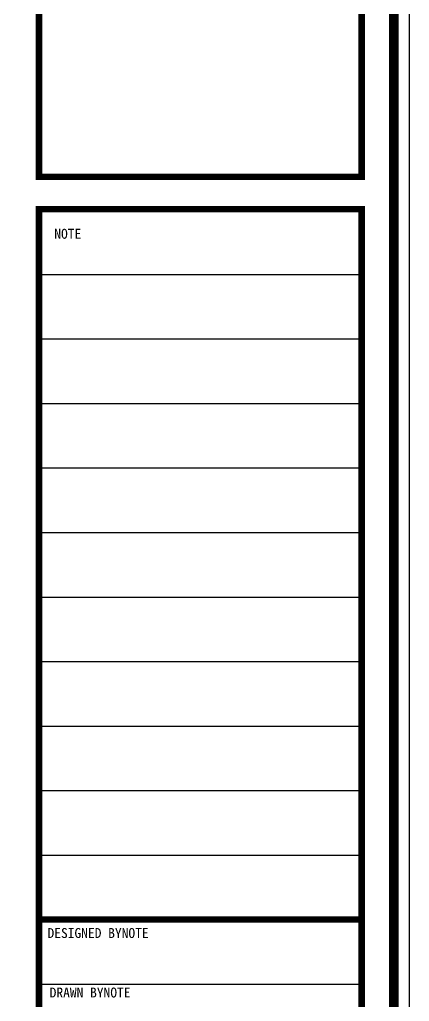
# Model space of a CAD drawing. Header units: millimetres. Extents: x 7297 to 60227, y -7497 to 19324.
# Drawn here: x 49229.6 to 49330.1, y 4925.3 to 5178.4 of the extents above; entities that cross this region are included whole.
import ezdxf

# ---------------------------------------------------------------- set-up
doc = ezdxf.new("R2010")
doc.units = ezdxf.units.MM
doc.layers.add('NS_FORM', color=7, linetype='Continuous')

# ---------------------------------------------------------------- blocks, each defined once
blk = doc.blocks.new('AL-TEMPLATE')
at = {"color": 8}
for p, q in [((2716.82, 1392.97), (2800.02, 1392.97)), ((2716.82, 1376.33), (2800.02, 1376.33)), ((2716.82, 1359.69), (2800.02, 1359.69)), ((2716.82, 1343.05), (2800.02, 1343.05)), ((2716.82, 1326.41), (2800.02, 1326.41)), ((2716.82, 1309.77), (2800.02, 1309.77)), ((2716.82, 1293.13), (2800.02, 1293.13)), ((2716.82, 1276.49), (2800.02, 1276.49)), ((2716.82, 1259.85), (2800.02, 1259.85)), ((2716.82, 1243.21), (2800.02, 1243.21)), ((2716.82, 1209.93), (2800.02, 1209.93))]:
    blk.add_line(p, q, dxfattribs=at)
at = {"color": 7, "ltscale": 2}
blk.add_lwpolyline([(1972.34, 1515.25), (1972.34, 921.25), (2812.34, 921.25), (2812.34, 1515.25)], close=True, dxfattribs=at)
at = {"color": 8}
for points, const_width in [([(1976.34, 1509.45), (2808.34, 1509.45), (2808.34, 927.05), (1976.34, 927.05)], 2.5), ([(2716.82, 1501.32), (2800.02, 1501.32), (2800.02, 1418.12), (2716.82, 1418.12)], 1.66), ([(2716.82, 1409.8), (2800.02, 1409.8), (2800.02, 1026.89), (2716.82, 1026.89)], 1.66)]:
    blk.add_lwpolyline(points, close=True, dxfattribs=dict(at, const_width=const_width))
at = {"color": 8, "const_width": 1.66}
blk.add_lwpolyline([(2716.82, 1226.57), (2800.02, 1226.57)], dxfattribs=at)
at = {"color": 8, "width": 438.9676, "attachment_point": 1}
for s, insert, char_height in [('NOTE', (2720.76, 1404.73), 2.556), ('DESIGNED BYNOTE', (2719.01, 1224.39), 2.5559), ('DRAWN BYNOTE', (2719.56, 1209.04), 2.5559)]:
    blk.add_mtext(s, dxfattribs=dict(at, insert=insert, char_height=char_height))

msp = doc.modelspace()

# ---------------------------------------------------------------- block references
at = {"layer": 'NS_FORM', "xscale": 0.9997134574936695, "yscale": 0.9997134574936695, "zscale": 0.9997134574936695}
msp.add_blockref('AL-TEMPLATE', (46518.56, 3720.17), dxfattribs=at)

doc.saveas('drawing.dxf')
